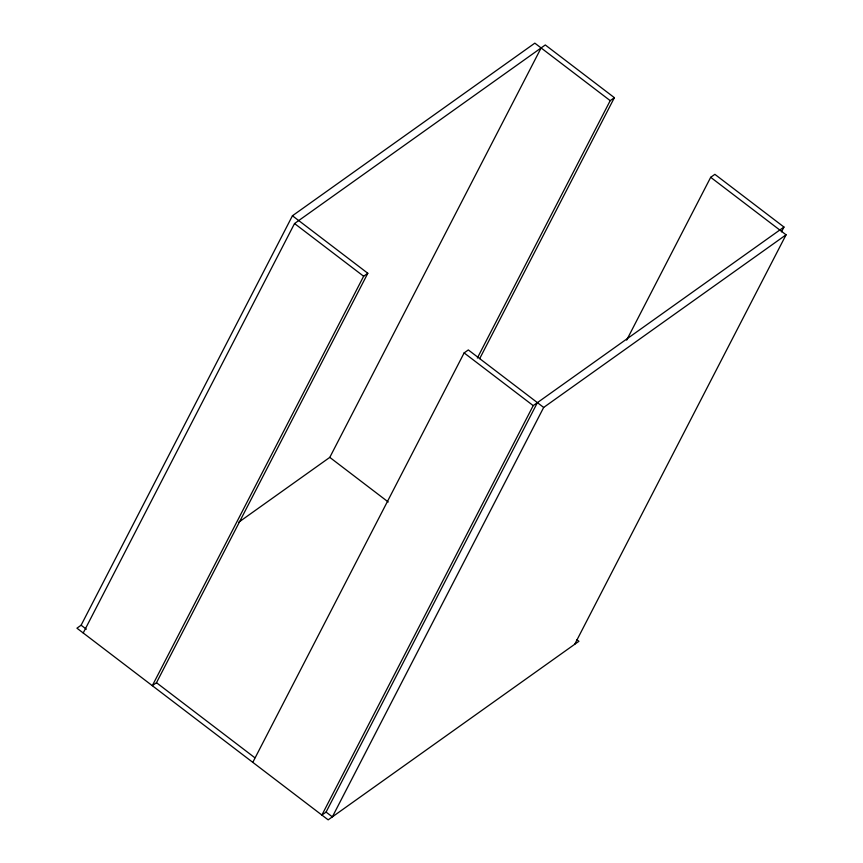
<?xml version="1.0" encoding="UTF-8"?>
<svg xmlns="http://www.w3.org/2000/svg" width="863" height="863" viewBox="0 0 863 863"><rect width="100%" height="100%" fill="white"/><g stroke="black" fill="none" stroke-linecap="round" stroke-linejoin="round"><path stroke-width="1.29" d="M576.829 639.688L578.922 641.285L328.167 819.85L76.936 628.188L81.111 625.211L292.438 215.772L534.833 43.15L610.206 100.647L614.38 97.67L545.287 44.962L294.542 223.539L83.215 632.978M367.811 273.269L363.636 276.246L152.309 685.686L156.483 682.709L367.811 273.269L292.438 215.772M238.749 522.212L329.785 457.379L541.112 47.94M252.794 762.353L464.132 352.913L468.307 349.936L543.679 407.433L786.064 234.812L710.691 177.314L626.657 340.13M477.347 358.048L610.206 100.647M479.677 358.663L614.38 97.67M710.691 177.314L714.877 174.337L783.971 227.045L533.215 405.621L321.888 815.06L326.074 812.083L537.401 402.643M543.679 407.433L332.352 816.873L326.074 812.083M781.49 231.834L783.971 227.045M574.736 644.251L786.064 234.812M294.542 223.539L363.636 276.246M464.132 352.913L533.215 405.621M329.785 457.379L388.242 501.986M81.111 625.211L86.343 629.203M156.483 682.709L254.844 757.746"/></g></svg>
